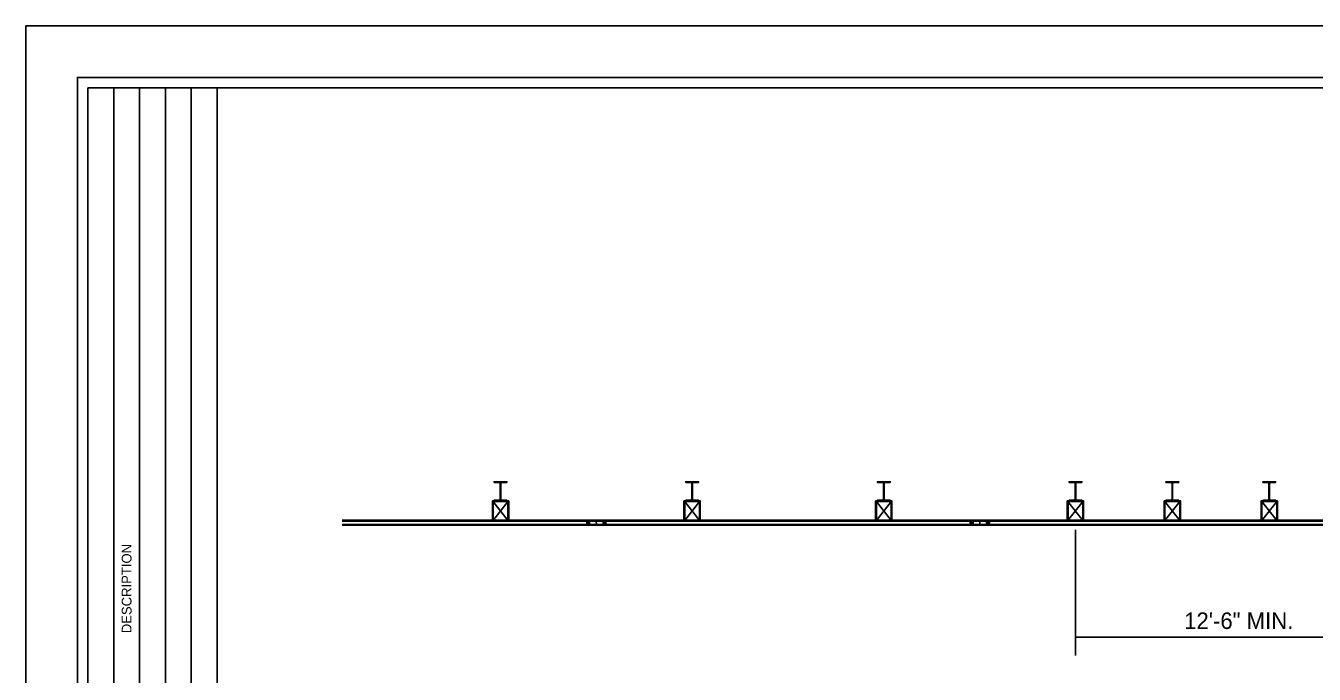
# Model space of a CAD drawing. Extents: x 0 to 1017, y -670 to 88.
# Drawn here: x 0 to 49.88, y 62.91 to 88 of the extents above; entities that cross this region are included whole.
import ezdxf

# ---------------------------------------------------------------- set-up
doc = ezdxf.new("R2010")
doc.units = 0
for name, color, linetype in [('Border', 7, 'Continuous'), ('Border_CS_Whodunit', 7, 'Continuous'), ('Detail 1', 7, 'Continuous')]:
    doc.layers.add(name, color=color, linetype=linetype)

msp = doc.modelspace()

# ---------------------------------------------------------------- linework, layer by layer
at = {"layer": 'Border'}
for points in [[(0, 88), (136, 88), (136, 0), (0, 0)], [(134, 86), (134, 70), (134, 2), (2, 2), (2, 86)], [(2.4, 85.6), (133.6, 85.6), (133.6, 2.4), (2.4, 2.4)]]:
    msp.add_lwpolyline(points, close=True, dxfattribs=at)
at = {"layer": 'Border_CS_Whodunit'}
for p, q in [((3.408, 85.6), (3.408, 30.809)), ((4.4, 85.6), (4.4, 30.809)), ((5.408, 85.6), (5.408, 30.809)), ((6.4, 85.6), (6.4, 30.809)), ((7.408, 85.6), (7.408, 30.809))]:
    msp.add_line(p, q, dxfattribs=at)
at = {"layer": 'Detail 1'}
for p, q in [((18.367, 70.283), (18.367, 69.683)), ((18.389, 69.683), (18.389, 70.283)), ((25.786, 70.283), (25.786, 69.683)), ((25.808, 69.683), (25.808, 70.283)), ((33.204, 70.283), (33.204, 69.683)), ((33.227, 69.683), (33.227, 70.283)), ((40.624, 70.283), (40.624, 69.683)), ((40.645, 69.683), (40.645, 70.283)), ((44.376, 70.283), (44.376, 69.683)), ((44.396, 69.683), (44.396, 70.283)), ((48.127, 70.283), (48.127, 69.683)), ((48.148, 69.683), (48.148, 70.283)), ((18.68, 68.846), (18.076, 69.601)), ((18.076, 68.846), (18.68, 69.601)), ((26.099, 68.846), (25.495, 69.601)), ((25.495, 68.846), (26.099, 69.601)), ((33.518, 68.846), (32.914, 69.601)), ((32.914, 68.846), (33.518, 69.601)), ((40.936, 68.846), (40.333, 69.601)), ((40.333, 68.846), (40.936, 69.601)), ((44.688, 68.846), (44.084, 69.601)), ((44.084, 68.846), (44.688, 69.601)), ((48.439, 68.846), (47.836, 69.601)), ((47.836, 68.846), (48.439, 69.601)), ((12.248, 68.861), (17.437, 68.861)), ((123.571, 68.861), (17.437, 68.861)), ((22.087, 68.873), (22.088, 68.658)), ((36.936, 68.873), (36.936, 68.658)), ((12.248, 68.832), (17.437, 68.832)), ((12.248, 68.7), (17.437, 68.7)), ((12.248, 68.671), (17.437, 68.671)), ((123.571, 68.832), (17.437, 68.832)), ((123.571, 68.7), (17.437, 68.7)), ((123.571, 68.671), (17.437, 68.671)), ((21.791, 68.805), (21.752, 68.805)), ((21.771, 68.805), (21.771, 68.726)), ((22.423, 68.805), (22.384, 68.805)), ((22.404, 68.805), (22.404, 68.726)), ((36.64, 68.805), (36.601, 68.805)), ((36.62, 68.805), (36.62, 68.726)), ((37.272, 68.805), (37.233, 68.805)), ((37.253, 68.805), (37.253, 68.726)), ((40.635, 63.625), (40.635, 68.488)), ((40.635, 64.336), (55.667, 64.336))]:
    msp.add_line(p, q, dxfattribs=at)
for points in [[(18.433, 70.326), (18.625, 70.326), (18.625, 70.353), (18.131, 70.353), (18.131, 70.326), (18.323, 70.326)], [(25.852, 70.326), (26.044, 70.326), (26.044, 70.353), (25.55, 70.353), (25.55, 70.326), (25.742, 70.326)], [(33.271, 70.326), (33.463, 70.326), (33.463, 70.353), (32.969, 70.353), (32.969, 70.326), (33.161, 70.326)], [(40.688, 70.326), (40.883, 70.326), (40.883, 70.353), (40.387, 70.353), (40.387, 70.326), (40.581, 70.326)], [(44.44, 70.326), (44.634, 70.326), (44.634, 70.353), (44.138, 70.353), (44.138, 70.326), (44.332, 70.326)], [(48.191, 70.326), (48.385, 70.326), (48.385, 70.353), (47.889, 70.353), (47.889, 70.326), (48.084, 70.326)], [(18.323, 70.326), (18.363, 70.303), (18.367, 70.283)], [(18.389, 70.283), (18.41, 70.32), (18.433, 70.326)], [(25.742, 70.326), (25.781, 70.303), (25.786, 70.283)], [(25.808, 70.283), (25.829, 70.32), (25.852, 70.326)], [(33.161, 70.326), (33.2, 70.303), (33.204, 70.283)], [(33.227, 70.283), (33.248, 70.32), (33.271, 70.326)], [(40.581, 70.326), (40.618, 70.303), (40.624, 70.283)], [(40.645, 70.283), (40.668, 70.32), (40.688, 70.326)], [(44.332, 70.326), (44.37, 70.303), (44.376, 70.283)], [(44.396, 70.283), (44.419, 70.32), (44.44, 70.326)], [(48.084, 70.326), (48.121, 70.303), (48.127, 70.283)], [(48.148, 70.283), (48.17, 70.32), (48.191, 70.326)], [(18.062, 69.613), (18.062, 68.832), (18.076, 68.846), (18.076, 69.601), (18.091, 69.586), (18.091, 68.861)], [(18.694, 69.613), (18.062, 69.613), (18.076, 69.601), (18.68, 69.601), (18.665, 69.586), (18.091, 69.586)], [(18.323, 69.64), (18.131, 69.64), (18.131, 69.613), (18.625, 69.613), (18.625, 69.64), (18.433, 69.64)], [(18.367, 69.683), (18.346, 69.644), (18.323, 69.64)], [(18.433, 69.64), (18.396, 69.66), (18.389, 69.683)], [(18.694, 68.832), (18.694, 69.613), (18.68, 69.601), (18.68, 68.846), (18.665, 68.861), (18.665, 69.586)], [(25.481, 69.613), (25.481, 68.832), (25.495, 68.846), (25.495, 69.601), (25.51, 69.586), (25.51, 68.861)], [(26.113, 69.613), (25.481, 69.613), (25.495, 69.601), (26.099, 69.601), (26.084, 69.586), (25.51, 69.586)], [(25.742, 69.64), (25.55, 69.64), (25.55, 69.613), (26.044, 69.613), (26.044, 69.64), (25.852, 69.64)], [(25.786, 69.683), (25.765, 69.644), (25.742, 69.64)], [(25.852, 69.64), (25.815, 69.66), (25.808, 69.683)], [(26.113, 68.832), (26.113, 69.613), (26.099, 69.601), (26.099, 68.846), (26.084, 68.861), (26.084, 69.586)], [(32.9, 69.613), (32.9, 68.832), (32.914, 68.846), (32.914, 69.601), (32.929, 69.586), (32.929, 68.861)], [(33.532, 69.613), (32.9, 69.613), (32.914, 69.601), (33.518, 69.601), (33.503, 69.586), (32.929, 69.586)], [(33.161, 69.64), (32.969, 69.64), (32.969, 69.613), (33.463, 69.613), (33.463, 69.64), (33.271, 69.64)], [(33.204, 69.683), (33.184, 69.644), (33.161, 69.64)], [(33.271, 69.64), (33.233, 69.66), (33.227, 69.683)], [(33.532, 68.832), (33.532, 69.613), (33.518, 69.601), (33.518, 68.846), (33.503, 68.861), (33.503, 69.586)], [(40.319, 69.613), (40.319, 68.832), (40.333, 68.846), (40.333, 69.601), (40.347, 69.586), (40.347, 68.861)], [(40.951, 69.613), (40.319, 69.613), (40.333, 69.601), (40.936, 69.601), (40.922, 69.586), (40.347, 69.586)], [(40.581, 69.64), (40.387, 69.64), (40.387, 69.613), (40.883, 69.613), (40.883, 69.64), (40.688, 69.64)], [(40.624, 69.683), (40.602, 69.644), (40.581, 69.64)], [(40.688, 69.64), (40.651, 69.66), (40.645, 69.683)], [(40.951, 68.832), (40.951, 69.613), (40.936, 69.601), (40.936, 68.846), (40.922, 68.861), (40.922, 69.586)], [(44.07, 69.613), (44.07, 68.832), (44.084, 68.846), (44.084, 69.601), (44.099, 69.586), (44.099, 68.861)], [(44.702, 69.613), (44.07, 69.613), (44.084, 69.601), (44.688, 69.601), (44.673, 69.586), (44.099, 69.586)], [(44.332, 69.64), (44.138, 69.64), (44.138, 69.613), (44.634, 69.613), (44.634, 69.64), (44.44, 69.64)], [(44.376, 69.683), (44.353, 69.644), (44.332, 69.64)], [(44.44, 69.64), (44.403, 69.66), (44.396, 69.683)], [(44.702, 68.832), (44.702, 69.613), (44.688, 69.601), (44.688, 68.846), (44.673, 68.861), (44.673, 69.586)], [(47.821, 69.613), (47.821, 68.832), (47.836, 68.846), (47.836, 69.601), (47.85, 69.586), (47.85, 68.861)], [(48.454, 69.613), (47.821, 69.613), (47.836, 69.601), (48.439, 69.601), (48.425, 69.586), (47.85, 69.586)], [(48.084, 69.64), (47.889, 69.64), (47.889, 69.613), (48.385, 69.613), (48.385, 69.64), (48.191, 69.64)], [(48.127, 69.683), (48.104, 69.644), (48.084, 69.64)], [(48.191, 69.64), (48.154, 69.66), (48.148, 69.683)], [(48.454, 68.832), (48.454, 69.613), (48.439, 69.601), (48.439, 68.846), (48.425, 68.861), (48.425, 69.586)], [(18.062, 68.832), (18.694, 68.832), (18.68, 68.846), (18.076, 68.846), (18.091, 68.861), (18.665, 68.861)], [(25.481, 68.832), (26.113, 68.832), (26.099, 68.846), (25.495, 68.846), (25.51, 68.861), (26.084, 68.861)], [(32.9, 68.832), (33.532, 68.832), (33.518, 68.846), (32.914, 68.846), (32.929, 68.861), (33.503, 68.861)], [(40.319, 68.832), (40.951, 68.832), (40.936, 68.846), (40.333, 68.846), (40.347, 68.861), (40.922, 68.861)], [(44.07, 68.832), (44.702, 68.832), (44.688, 68.846), (44.084, 68.846), (44.099, 68.861), (44.673, 68.861)], [(47.821, 68.832), (48.454, 68.832), (48.439, 68.846), (47.836, 68.846), (47.85, 68.861), (48.425, 68.861)], [(21.752, 68.805), (21.717, 68.786), (21.717, 68.747), (21.752, 68.726)], [(21.752, 68.726), (21.791, 68.726), (21.752, 68.726)], [(21.791, 68.726), (21.826, 68.747), (21.826, 68.786), (21.791, 68.805)], [(22.384, 68.805), (22.349, 68.786), (22.349, 68.747), (22.384, 68.726)], [(22.384, 68.726), (22.423, 68.726), (22.384, 68.726)], [(22.423, 68.726), (22.458, 68.747), (22.458, 68.786), (22.423, 68.805)], [(36.601, 68.805), (36.565, 68.786), (36.565, 68.747), (36.601, 68.726)], [(36.601, 68.726), (36.64, 68.726), (36.601, 68.726)], [(36.64, 68.726), (36.675, 68.747), (36.675, 68.786), (36.64, 68.805)], [(37.233, 68.805), (37.198, 68.786), (37.198, 68.747), (37.233, 68.726)], [(37.233, 68.726), (37.272, 68.726), (37.233, 68.726)], [(37.272, 68.726), (37.307, 68.747), (37.307, 68.786), (37.272, 68.805)]]:
    msp.add_lwpolyline(points, dxfattribs=at)

# ---------------------------------------------------------------- texts
at = {"layer": 'Border_CS_Whodunit'}
msp.add_text('DESCRIPTION', height=0.37795, rotation=90, dxfattribs=at).set_placement((4.093, 64.493))
at = {"layer": 'Detail 1'}
msp.add_text('12\'-6" MIN.', height=0.64, dxfattribs=at).set_placement((44.845, 64.656))

doc.saveas('drawing.dxf')
